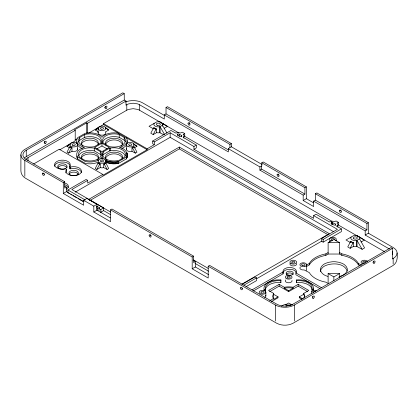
<?xml version="1.0" encoding="UTF-8"?>
<svg xmlns="http://www.w3.org/2000/svg" width="418" height="418" viewBox="0 0 418 418"><rect width="100%" height="100%" fill="white"/><g stroke="black" fill="none" stroke-linecap="round" stroke-linejoin="round"><path stroke-width="0.63" d="M104.981 159.948L105.629 160.277L105.629 162.111C109.61 163.924 114.182 164.237 118.446 163.401L126.403 158.897C129.235 153.84 124.914 148.056 119.48 147.418A13.23 7.639 0 0 0 126.403 137.773M126.905 152.643L127.187 155.125L126.403 157.064L118.446 161.567C114.182 162.409 109.61 162.095 105.629 160.277M313.328 290.834L313.495 288.378A14.797 8.543 0 0 0 298.692 279.835L296.555 279.929L296.508 280.718L297.109 280.666A13.454 7.77 0 0 1 312.053 289.293L311.964 291.477L312.053 291.121M312.11 289.622A13.454 7.77 0 0 0 297.109 282.495L296.508 282.547L296.555 281.763M320.407 271.679L321.123 269.182L323.187 266.95A13.454 7.77 0 0 1 325.669 265.519C332.623 262.713 344.395 262.917 347.285 271.172M105.472 144.414C108.314 138.337 120.41 138.337 122.652 144.879M103.168 151.854L102.692 153.484A11.438 6.604 0 0 0 107.4 159.76A11.438 6.604 0 0 0 119.214 160.256L124.214 157.372A11.438 6.604 0 0 0 123.347 150.553A11.438 6.604 0 0 0 112.473 147.831L109.605 148.139L103.168 151.854L102.812 155.809A11.438 6.604 0 0 0 102.614 156.651M105.498 158.171C108.565 152.319 120.165 152.304 122.626 158.641M304.247 297.977A15.696 9.06 0 0 0 303.886 294.627L303.724 293.384L308.808 290.447L298.186 284.313L293.102 287.25L292.532 287.156A15.696 9.06 0 0 0 286.727 286.947L284.245 287.25L279.161 284.313L268.539 290.447L273.623 293.384L273.461 293.708A15.696 9.06 0 0 0 273.461 298.17L273.623 299.408L278.048 296.853L278.048 297.768L271.334 301.644M273.623 293.384L273.461 294.627A15.696 9.06 0 0 0 273.006 297.417M303.829 298.28L304.247 297.062A15.696 9.06 0 0 0 303.886 293.708L303.724 293.384M98.042 144.894C101.224 135.411 76.907 136.258 82.367 145.605M71.985 151.279L71.985 147.617A3.924 2.268 0 0 1 70.198 146.587L69.67 146.911L66.979 152.225L68.568 153.14L71.985 151.279A3.924 2.268 0 0 0 76.107 151.044A3.924 2.268 0 0 0 77.57 148.808M100.236 167.592L100.236 163.929A3.924 2.268 0 0 1 98.455 162.9L97.927 163.224L95.236 168.538L96.819 169.452L100.236 167.592A3.924 2.268 0 0 0 103.706 167.592L107.123 169.452L108.711 168.538L106.02 163.224L105.493 162.9A3.924 2.268 0 0 1 103.706 163.929L103.706 167.592M156.609 132.637L156.609 128.974A4.483 2.592 0 0 1 154.185 127.574L153.552 127.945L150.799 133.217L153.176 134.591L156.609 132.637A4.483 2.592 0 0 0 159.77 132.694L163.663 134.727M353.565 246.343L353.565 242.68A4.483 2.592 0 0 1 351.136 241.28L350.503 241.651L347.75 246.928L350.127 248.302L353.565 246.343A4.483 2.592 0 0 0 356.721 246.406L362.15 249.321L364.574 247.916L359.527 238.835A4.483 2.592 0 0 0 359.527 237.168L356.721 235.548A4.483 2.592 0 0 0 353.837 235.548L345.984 239.984L350.624 242.665M153.176 134.591L155.971 129.34L156.609 128.974M350.127 248.302L352.923 243.046L353.565 242.68M68.568 153.14L71.426 147.925L71.985 147.617M96.819 169.452L99.677 164.237L100.236 163.929M154.185 123.305L154.08 123.462A4.483 2.592 0 0 0 155.156 126.126A4.483 2.592 0 0 0 159.77 126.743L162.576 125.123A4.483 2.592 0 0 0 162.576 123.462L159.77 121.842A4.483 2.592 0 0 0 156.886 121.842L149.033 126.278L153.667 128.953M351.136 237.011L351.031 237.168A4.483 2.592 0 0 0 352.108 239.833A4.483 2.592 0 0 0 356.721 240.454L359.423 238.991M331.223 222.794L331.223 223.442L333.783 224.952A1.123 0.648 0 0 0 335.367 224.952A1.123 0.648 0 0 0 335.367 224.032L332.195 222.47L331.223 222.794L331.223 224.017M319.754 288.524L295.866 274.736L295.918 272.844A6.725 3.882 0 0 0 291.017 267.551A6.725 3.882 0 0 0 282.976 271.36L283.08 273.811L253.151 291.069M69.665 147.92L66.979 146.274L70.548 143.755M105.597 132.072A3.924 2.268 0 0 1 101.846 135.202A3.924 2.268 0 0 1 98.455 131.936L95.236 129.961L98.8 127.443M69.519 144.654L66.979 146.274M98.246 127.992L95.236 129.961M105.493 128.274L106.02 127.95L108.711 129.961L105.493 131.936M133.744 144.586L134.272 144.262L136.963 146.274L134.282 147.92M361.079 241.996L364.397 240.063L359.423 237.011M306.634 264.975L309.336 263.418A25.785 14.886 0 0 1 325.894 253.862L328.12 252.566M306.634 266.438L309.336 264.881A25.785 14.886 0 0 1 325.894 255.325L328.12 254.034L339.604 254.034L341.83 255.325A25.785 14.886 0 0 1 358.383 264.881L360.002 265.817M84.081 201.8L66.462 191.627L66.462 187.144L64.717 188.152L64.717 181.741L26.266 159.545A11.438 6.604 0 0 1 26.266 150.208L124.256 93.637L124.256 100.043L26.266 156.614A11.438 6.604 0 0 0 24.448 157.983M228.4 149.921L166.019 113.905L164.274 114.908L164.274 119.031L139.476 104.714A8.971 5.178 0 0 0 137.7 103.915L133.133 103.194L128.566 103.915A8.971 5.178 0 0 0 126.79 104.714L125.996 105.169L125.996 101.051L87.508 123.273L86.714 122.814L74.42 129.914L75.214 130.369L75.214 140.897L71.347 143.128M25.859 159.619A8.971 5.178 0 0 1 28.011 157.623L75.214 130.369M33.581 164.018L59.204 149.226L102.807 174.4L102.807 175.314L147.12 149.728L147.12 148.813L103.518 123.639L103.518 124.559L147.12 149.728M74.979 140.119L77.215 138.828M103.518 123.639L126.79 110.206A8.971 5.178 0 0 1 128.566 109.406L133.133 108.685L137.7 109.406A8.971 5.178 0 0 1 139.476 110.206L178.502 132.736M79.733 137.465L84.734 134.575A11.438 6.604 0 0 1 96.548 135.077A11.438 6.604 0 0 1 101.25 141.352L100.775 142.982L94.29 146.728L91.469 147A11.438 6.604 0 0 1 80.601 144.283A11.438 6.604 0 0 1 79.733 137.465L79.733 140.213A11.438 6.604 0 0 0 78.615 142.214M59.758 149.822L70.245 143.766M88.611 133.164L103.518 124.559M79.733 140.213L84.734 137.323A11.438 6.604 0 0 1 101.339 142.836M101.971 143.207L94.677 147.418L101.971 151.629L109.265 147.418L101.971 143.207L101.971 145.955L96.924 148.871M166.019 113.905L166.019 107.494L167.446 106.674L231.358 143.573L231.358 146.775L262.107 164.53M103.168 154.597L109.605 150.882L111.752 150.652A11.438 6.604 0 0 1 125.296 156.008M124.256 93.637L122.824 92.812L24.84 149.383A13.454 7.77 0 0 0 24.84 160.366L63.29 182.567L64.717 181.741M164.138 128.289L167.466 126.367L162.471 123.305L162.471 125.087M103.706 163.929L104.27 164.237L106.02 163.224M131.963 151.279L131.963 147.617L132.522 147.925L134.272 146.911L136.963 152.225L135.38 153.14L131.963 151.279A3.924 2.268 0 0 1 127.736 151.002A3.924 2.268 0 0 1 126.435 148.662M69.566 193.696L67.888 192.729L67.888 189.981L86.124 179.453L87.707 180.372L87.707 183.115L102.807 174.4M193.936 146.499L193.936 149.247L196.314 147.873L196.314 145.124L193.936 146.499L170.152 132.767L154.299 141.921L154.299 144.67L152.711 143.755L152.711 141.007L170.946 130.479L175.983 133.159A3.365 1.944 0 0 1 180.477 133.023L182.363 132.219L184.74 133.593L184.74 136.341L332.049 221.388M63.29 182.567L63.29 193.461L66.462 191.627M87.707 180.372L71.849 189.521L103.643 207.877L103.643 210.625L110.409 214.533M147.12 148.813L154.299 144.67M75.24 192.144L170.152 137.344L333.47 231.635M184.74 133.593L183.105 134.539L183.356 134.68A3.365 1.944 0 0 1 183.115 137.276L196.314 145.124M183.648 136.968L184.74 136.341M63.29 193.461L83.663 205.222L83.663 200.279L86.834 198.451L96.981 204.308L96.981 210.165L110.362 217.893M242.059 284.036L329.311 233.662L179.317 147.068L88.689 199.391L110.681 212.088M89.818 200.572L179.317 148.897L328.182 234.843M83.663 200.279L93.81 206.137L96.981 204.308M93.81 206.137L93.81 211.999L96.981 210.165M96.621 209.721A3.365 1.944 0 0 0 100.869 209.481L103.643 207.877M100.357 212.469A3.365 1.944 0 0 0 100.869 212.224L103.643 210.625M93.81 211.999L110.54 221.655L110.54 209.846L111.967 209.021L193.623 256.166L193.623 262.572L195.363 261.563L195.363 266.966L208.619 274.616M166.019 107.494L229.931 144.393L231.358 143.573M229.931 144.393L229.931 147.596L231.358 146.775M164.274 114.908L228.343 151.901L228.343 148.698L229.931 147.596M228.343 148.698L259.897 166.913L261.799 165.998L261.799 162.795L263.225 161.97L306.352 186.867L306.352 198.675L313.51 202.814M259.897 166.913L259.897 170.116L261.642 169.112L304.926 194.098L304.926 187.692L261.799 162.795M304.926 187.692L306.352 186.867M110.54 209.846L192.191 256.986L193.623 256.166M259.897 170.116L303.181 195.107L304.926 194.098M303.181 195.107L303.181 200.509L306.352 198.675M315.391 193.733L366.936 223.494L366.936 229.9L315.391 200.144L315.391 193.733L316.818 192.912L368.362 222.669L368.362 233.197L393.16 247.513A13.454 7.77 0 0 1 393.16 258.496L393.16 263.993M192.191 256.986L192.191 268.795L195.363 266.966M303.181 200.509L313.646 206.549L313.646 201.147L315.391 200.144M192.191 268.795L208.206 278.043L208.206 266.235L209.632 265.409L276.784 304.179A11.438 6.604 0 0 0 292.955 304.179L390.94 247.608L392.366 248.428L392.366 258.956L393.16 258.496M193.936 149.247L313.646 218.358L313.646 215.615L316.024 214.241L329.473 222.005L329.818 221.744A3.365 1.944 0 0 1 334.572 221.744L335.999 220.923L338.381 222.292L338.381 225.041L361.455 238.364M338.381 222.292L336.95 223.118A3.365 1.944 0 0 1 336.95 225.866L336.506 226.065L341.391 228.886L341.391 231.629L323.156 242.158L321.573 241.243L256.673 278.712M337.43 225.589L338.381 225.041M241.86 284.522L254.98 276.946L256.568 277.86L256.568 280.603L246.066 286.664M321.573 241.243L321.573 238.495L337.43 229.341L313.646 215.615M243.856 285.196L256.568 277.86M321.573 238.495L323.156 239.415L341.391 228.886M328.12 254.034L328.12 242.68L333.862 239.368L339.604 242.68L339.604 254.034M366.936 223.494L368.362 222.669M252.017 289.888L283.08 271.977M313.646 201.147L365.191 230.908L366.936 229.9M365.191 230.908L365.191 235.026L368.362 233.197M269.657 291.633L279.161 286.142L288.671 291.639L298.186 286.142L307.69 291.633M269.667 300.777L273.623 298.494M284.245 287.25L284.245 288.164L288.671 290.719L293.102 288.164L293.102 287.25M281.418 306.258L284.245 304.628L284.815 304.722A15.696 9.06 0 0 0 292.532 304.722M285.353 304.905L288.671 302.987L291.994 304.905M302.094 299.387L299.298 297.768L299.298 296.853L303.724 294.298M300.406 267.018A3.365 1.944 0 0 0 300.584 269.176A3.365 1.944 0 0 0 304.1 269.903L309.336 272.62A25.785 14.886 0 0 0 325.894 282.176L328.12 283.472L328.12 273.581L333.862 276.899L339.604 273.581L339.604 277.907M208.206 266.235L275.352 304.999A13.454 7.77 0 0 0 294.382 304.999L392.366 248.428M339.008 276.659L342.049 275.645A13.454 7.77 0 0 0 344.536 274.213L346.292 272.458L347.201 270.498A13.454 7.77 0 0 0 347.201 268.471L346.292 266.512L344.536 264.756A13.454 7.77 0 0 0 342.049 263.319L339.008 262.305L335.617 261.783A13.454 7.77 0 0 0 332.106 261.783L328.71 262.305L325.669 263.319A13.454 7.77 0 0 0 323.187 264.756L321.432 266.512L320.522 268.471A13.454 7.77 0 0 0 320.522 270.498L321.432 272.458L323.187 274.213A13.454 7.77 0 0 0 325.669 275.645L327.911 276.45M284.245 288.164L284.815 288.07A15.696 9.06 0 0 1 292.532 288.07L293.102 288.164M311.964 289.648L313.328 289.611M328.12 242.68L339.604 242.68M328.12 273.581L339.604 273.581M280.859 279.94L280.87 282.552L280.347 282.505A13.454 7.77 0 0 0 265.404 291.132L265.514 291.545L265.404 289.303A13.454 7.77 0 0 1 280.347 280.671L280.87 280.718L280.859 279.94L278.764 279.841A14.797 8.543 0 0 0 263.962 288.389L264.134 290.871M264.134 289.648L265.514 289.716M94.29 148.108L91.469 147.831A11.438 6.604 0 0 0 80.601 150.553A11.438 6.604 0 0 0 79.733 157.372L84.734 160.256A11.438 6.604 0 0 0 96.548 159.76A11.438 6.604 0 0 0 101.25 153.484L100.775 151.854L94.29 148.108L94.29 150.856L100.775 154.597L101.13 155.809A11.438 6.604 0 0 1 101.25 156.227M94.29 150.856L92.19 150.652A11.438 6.604 0 0 0 78.652 156.008M363.237 263.967L362.824 263.868A3.365 1.944 0 0 1 361.068 262.143A3.365 1.944 0 0 1 362.871 260.44L363.482 260.299A3.365 1.944 0 0 1 367.662 261.611M164.624 115.572L142.648 102.88A13.454 7.77 0 0 0 125.416 102.013M365.191 235.026L389.424 249.018M124.256 100.043L125.996 101.051M362.019 238.688L384.424 251.626M181.532 135.448A1.123 0.648 0 0 1 181.532 136.362A1.123 0.648 0 0 1 179.949 136.362L177.566 134.988A1.123 0.648 0 0 1 177.566 134.073A1.123 0.648 0 0 1 179.155 134.073L181.532 135.448L181.532 136.665M153.552 127.945L155.971 129.34M350.503 241.651L352.923 243.046M152.711 141.007L154.299 141.921M339.604 252.566L341.83 253.862A25.785 14.886 0 0 1 358.383 263.418L361.622 265.284M124.214 137.465A11.438 6.604 0 0 1 123.347 144.283A11.438 6.604 0 0 1 112.473 147L109.652 146.728L103.168 142.982L102.692 141.352A11.438 6.604 0 0 1 107.4 135.077A11.438 6.604 0 0 1 119.214 134.575L124.214 137.465L124.214 140.213A11.438 6.604 0 0 1 125.196 141.801M105.143 127.443L106.02 127.95M133.394 143.755L134.272 144.262M108.711 129.961L106.172 128.342M136.963 146.274L134.424 144.654M102.603 142.836A11.438 6.604 0 0 1 119.214 137.323L124.214 140.213M101.971 145.955L107.024 148.871M295.866 272.902L321.421 287.657M69.67 146.911L71.426 147.925M97.927 163.224L99.677 164.237M118.681 133.311A13.23 7.639 0 0 0 101.971 137.308A13.23 7.639 0 0 0 85.131 133.342L77.591 137.694A13.23 7.639 0 0 0 84.462 147.418A13.23 7.639 0 0 0 77.262 156.593L85.262 161.526L86.082 161.682A13.23 7.639 0 0 0 98.967 159.948M76.698 155.956A13.23 7.639 0 0 0 77.539 158.897L85.262 163.354A13.23 7.639 0 0 0 98.314 162.111M299.298 296.853L302.616 298.771M69.613 166.474L70.548 167.017A7.848 4.53 0 0 1 81.442 170.56A7.848 4.53 0 0 1 72.601 175.664A7.848 4.53 0 0 1 66.462 169.374L65.527 168.835A7.848 4.53 0 0 1 54.633 165.293A7.848 4.53 0 0 1 63.473 160.188A7.848 4.53 0 0 1 69.613 166.474L69.613 168.308L70.548 168.846A7.848 4.53 0 0 1 81.479 172.582M273.623 294.298L278.048 296.853M193.571 259.944L208.232 268.408M64.764 186.167L66.462 187.144M193.111 260.262L195.363 261.563M96.673 206.173A1.123 0.648 0 0 1 96.903 206.278L99.28 207.647L99.28 208.869M67.888 189.981L85.22 199.987M195.034 263.387L208.572 271.204M96.746 208.012L97.697 208.566A1.123 0.648 0 0 0 99.28 208.566A1.123 0.648 0 0 0 99.28 207.647M70.684 194.344L71.802 194.987M72.92 195.634L76.834 197.892M77.952 198.54L83.543 201.769M356.998 235.611L361.518 238.38M160.042 121.899L165.042 124.966M134.272 146.911L133.744 146.587A3.924 2.268 0 0 1 131.963 147.617M97.927 127.95L98.455 128.274M69.67 144.262L70.198 144.586M82.947 146.133L82.492 145.746M103.267 158.824L101.971 157.529A13.23 7.639 0 0 1 100.675 158.824M362.15 249.321L356.998 240.392L356.998 246.343M162.471 125.285L166.996 133.102M164.567 134.502L160.042 126.685L160.042 132.637M132.522 147.925L135.38 153.14M104.27 164.237L107.123 169.452M283.08 273.811L282.976 273.189A6.725 3.882 0 0 1 289.042 269.328A6.725 3.882 0 0 1 296.299 272.431M280.859 281.769L280.87 282.552M397.1 253.005C397.685 257.608 397.204 263.434 392.533 265.806L293.117 323.203C288.08 325.868 281.654 325.868 276.617 323.203L25.467 178.204C22.854 176.73 20.973 173.935 20.9 170.894L20.9 154.874M358.383 263.418L358.383 264.881M356.721 240.454L356.721 246.406M341.83 253.862L341.83 255.325M335.367 224.032L335.367 225.255M333.862 276.899L333.862 280.603M332.754 222.559L332.754 224.388M332.488 222.491L332.488 224.325M332.195 222.47L332.195 224.304M331.908 222.491L331.908 224.325M331.636 222.559L331.636 223.776M331.401 222.663L331.401 223.881M325.894 253.862L325.894 255.325M323.156 239.415L323.156 242.158M309.336 263.418L309.336 264.881M306.65 264.756L306.65 269.516A3.365 1.944 0 0 1 306.169 270.483M298.186 284.313L298.186 286.142M296.555 279.929L296.508 282.547M294.382 304.999L294.382 321.019M288.671 290.719L288.671 291.639M279.161 284.313L279.161 286.142M275.352 304.999L275.352 321.019M265.874 292.276A3.365 1.944 0 0 1 260.832 293.959A3.365 1.944 0 0 1 260.832 290.594A3.365 1.944 0 0 1 265.874 292.276L265.874 295.939M261.642 165.904L261.642 169.112M179.317 147.068L179.317 148.897M179.155 134.073L179.155 136.514M177.389 134.204L177.389 135.427M170.152 132.767L170.152 137.344M162.576 123.462L162.576 126.314M159.77 126.743L159.77 132.694M139.476 104.714L139.476 110.206M127.244 154.127L127.244 156.457M127.187 153.625L127.187 156.954M127.077 153.129L127.077 154.963M127.077 155.621L127.077 157.45M126.905 156.107L126.905 157.941M126.79 104.714L126.79 110.206M126.68 156.593L126.68 158.422M126.403 157.064L126.403 158.897M126.299 144.67L126.299 149.247M119.214 134.575L119.214 137.323M118.446 161.567L118.446 163.401M117.86 161.682L117.86 163.516M117.024 161.813L117.024 163.642M116.178 161.912L116.178 163.741M115.321 161.975L115.321 163.809M114.454 162.006L114.454 163.84M113.591 162.006L113.591 163.84M112.724 161.975L112.724 163.809M111.867 161.912L111.867 163.741M111.021 161.813L111.021 163.642M110.608 148.014L110.608 150.762M110.18 161.682L110.18 163.516M109.605 148.139L109.605 150.882M109.364 161.526L109.364 163.354M108.565 161.332L108.565 163.161M107.787 161.113L107.787 162.942M107.034 160.862L107.034 162.691M106.318 160.585L106.318 162.414M102.353 157.978L102.353 159.195M101.971 157.529L101.971 158.746M100.869 209.481L100.869 212.224M100.775 151.854L100.775 154.597M98.047 128.363L98.047 132.94M96.903 206.278L96.903 208.107M87.508 123.273L87.508 133.18M86.714 122.814L86.714 133.342M84.734 134.575L84.734 137.323M77.643 144.67A3.924 2.268 0 0 1 71.755 146.634A3.924 2.268 0 0 1 71.755 142.71A3.924 2.268 0 0 1 77.643 144.67L77.643 149.247M77.539 157.064L77.539 158.897M70.548 167.017L70.548 168.846M66.462 169.374L66.462 171.208A7.848 4.53 0 0 0 65.819 172.864M28.011 157.623L28.011 160.826M26.266 150.208L26.266 156.614M24.84 160.366L24.84 176.386M329.995 242.079A3.365 1.944 0 0 1 329.609 240.726M335.821 240.136A3.365 1.944 0 0 1 336.265 240.977M126.905 140.558A13.23 7.639 0 0 1 127.077 143.536M126.074 145.443A13.23 7.639 0 0 1 121.727 148.5M82.289 148.531A13.23 7.639 0 0 1 77.675 145.177M76.949 143.792A13.23 7.639 0 0 1 76.713 141.874M57.862 167.634A4.708 2.717 0 0 1 62.564 165.622A4.708 2.717 0 0 1 67.026 167.806M69.116 174.134A4.708 2.717 0 0 1 73.976 172.122A4.708 2.717 0 0 1 78.333 174.484M331.228 240.956A3.365 1.944 0 0 1 330.11 238.197A3.365 1.944 0 0 1 334.959 237.737A3.365 1.944 0 0 1 335.44 240.554M332.911 240.183A1.567 0.904 0 0 1 331.364 239.117A1.567 0.904 0 0 1 333.444 238.422A1.567 0.904 0 0 1 334.269 239.728M365.275 263A1.682 0.972 0 0 1 362.808 262.41A1.682 0.972 0 0 1 364.433 261.187A1.682 0.972 0 0 1 366.058 262.41M106.883 159.922A8.632 4.985 0 0 1 113.21 152.157A8.632 4.985 0 0 1 121.946 159.101M82.001 159.101A8.632 4.985 0 0 1 90.732 152.157A8.632 4.985 0 0 1 97.06 159.922M106.099 145.187A8.632 4.985 0 0 1 114.835 138.243A8.632 4.985 0 0 1 121.163 146.007M81.327 144.571A8.632 4.985 0 0 1 89.651 140.056A8.632 4.985 0 0 1 98.449 144.257M81.327 158.485A8.632 4.985 0 0 1 89.651 153.97A8.632 4.985 0 0 1 98.449 158.171M392.309 251.667A8.971 5.178 0 0 1 392.309 254.348M337.488 226.269A3.365 1.944 0 0 1 337.937 227.24M69.947 167.77A7.848 4.53 0 0 1 69.613 168.308M54.565 166.364A7.848 4.53 0 0 1 62.162 161.98A7.848 4.53 0 0 1 70.224 166.082M64.759 182.953A6.725 3.882 0 0 1 66.462 189.155M64.759 184.782A6.725 3.882 0 0 1 68.348 187.635M183.737 137.768A3.365 1.944 0 0 1 183.988 138.149M151.05 235.742A1.343 0.779 60 0 1 150.605 234.817M44.491 174.332A1.343 0.779 60 0 1 43.822 173.167M341.281 211.189A1.343 0.779 60 0 1 340.931 210.588M340.837 210.264A1.343 0.779 60 0 1 340.806 209.961M278.999 175.231A1.343 0.779 60 0 1 278.654 174.63M278.56 174.311A1.343 0.779 60 0 1 278.524 174.008M189.96 123.827A1.343 0.779 60 0 1 189.61 123.221M189.516 122.902A1.343 0.779 60 0 1 189.485 122.599M105.514 106.297A1.343 0.779 -60 0 1 104.594 107.64M44.783 141.357A1.343 0.779 -60 0 1 44.115 142.522M312.805 296.472A1.343 0.779 -60 0 1 312.455 297.073M373.624 261.088A1.343 0.779 -60 0 1 372.95 262.253M242.774 288.843A1.343 0.779 60 0 1 242.524 288.666M242.294 288.42A1.343 0.779 60 0 1 241.949 287.819M273.247 298.536A15.696 9.06 0 0 1 273.1 297.977M312.037 293.358A3.365 1.944 0 0 1 312.533 290.86A3.365 1.944 0 0 1 316.881 290.735M313.474 292.731A1.567 0.904 0 0 1 313.725 291.639A1.567 0.904 0 0 1 315.621 291.492M291.973 280.457A3.365 1.944 0 0 1 291.586 281.805L291.471 281.915A3.365 1.944 0 0 1 285.875 281.915L285.76 281.805A3.365 1.944 0 0 1 285.656 279.976M286.006 306.201A3.365 1.944 0 0 1 290.353 305.699M265.618 295.197A3.365 1.944 0 0 1 264.73 297.397M286.236 274.485A3.59 2.069 0 0 1 289.705 272.949A3.59 2.069 0 0 1 293.17 274.485M296.571 263.612A3.365 1.944 0 0 1 292.94 265.926A3.365 1.944 0 0 1 290.165 263.246M313.312 288.869A14.797 8.543 0 0 1 313.495 290.207M304.915 266.423L304.1 266.606A3.365 1.944 0 0 1 299.925 264.688A3.365 1.944 0 0 1 304.215 262.859L305.02 263.058A3.365 1.944 0 0 1 304.915 266.423M100.012 130.322A3.924 2.268 0 0 0 105.895 128.363A3.924 2.268 0 0 0 100.012 126.398A3.924 2.268 0 0 0 100.012 130.322M101.187 129.146A1.567 0.904 0 0 0 103.544 128.363A1.567 0.904 0 0 0 101.187 127.574A1.567 0.904 0 0 0 101.187 129.146M128.044 146.556A3.924 2.268 0 0 0 134.141 144.821A3.924 2.268 0 0 0 128.488 142.637A3.924 2.268 0 0 0 128.044 146.556M129.439 145.459A1.567 0.904 0 0 0 131.795 144.67A1.567 0.904 0 0 0 129.439 143.886A1.567 0.904 0 0 0 129.439 145.459M60.056 168.862A4.708 2.717 0 0 0 67.115 166.505A4.708 2.717 0 0 0 60.056 164.154A4.708 2.717 0 0 0 60.056 168.862M71.311 175.361A4.708 2.717 0 0 0 78.375 173.005A4.708 2.717 0 0 0 71.311 170.654A4.708 2.717 0 0 0 71.311 175.361M302.444 265.566A1.682 0.972 0 0 0 304.968 264.725A1.682 0.972 0 0 0 302.444 263.883A1.682 0.972 0 0 0 302.444 265.566M157.32 125.301A2.017 1.165 0 0 0 160.345 124.292A2.017 1.165 0 0 0 157.32 123.284A2.017 1.165 0 0 0 157.32 125.301M72.936 145.459A1.567 0.904 0 0 0 75.287 144.67A1.567 0.904 0 0 0 72.936 143.886A1.567 0.904 0 0 0 72.936 145.459M99.792 162.868A3.924 2.268 0 0 0 105.89 161.134A3.924 2.268 0 0 0 100.236 158.95A3.924 2.268 0 0 0 99.792 162.868M101.187 161.766A1.567 0.904 0 0 0 103.544 160.982A1.567 0.904 0 0 0 101.187 160.198A1.567 0.904 0 0 0 101.187 161.766M339.379 210.787A1.343 0.779 60 0 0 340.806 212.563A1.343 0.779 60 0 0 340.806 210.662A1.343 0.779 60 0 0 339.379 210.787M188.058 123.425A1.343 0.779 60 0 0 189.485 125.196A1.343 0.779 60 0 0 189.485 123.294A1.343 0.779 60 0 0 188.058 123.425M277.097 174.834A1.343 0.779 60 0 0 278.524 176.605A1.343 0.779 60 0 0 278.524 174.703A1.343 0.779 60 0 0 277.097 174.834M106.266 108.283A1.343 0.779 -60 0 0 106.694 106.203A1.343 0.779 -60 0 0 105.101 107.614A1.343 0.779 -60 0 0 106.266 108.283M45.541 143.343A1.343 0.779 -60 0 0 45.964 141.263A1.343 0.779 -60 0 0 44.376 142.674A1.343 0.779 -60 0 0 45.541 143.343M42.359 173.689A1.343 0.779 60 0 0 43.785 175.461A1.343 0.779 60 0 0 43.785 173.559A1.343 0.779 60 0 0 42.359 173.689M149.148 235.339A1.343 0.779 60 0 0 150.574 237.116A1.343 0.779 60 0 0 150.574 235.214A1.343 0.779 60 0 0 149.148 235.339M240.392 288.023A1.343 0.779 60 0 0 241.818 289.794A1.343 0.779 60 0 0 241.818 287.892A1.343 0.779 60 0 0 240.392 288.023M313.652 298.138A1.343 0.779 -60 0 0 314.08 296.054A1.343 0.779 -60 0 0 312.486 297.464A1.343 0.779 -60 0 0 313.652 298.138M374.382 263.079A1.343 0.779 -60 0 0 374.805 260.994A1.343 0.779 -60 0 0 373.217 262.405A1.343 0.779 -60 0 0 374.382 263.079M286.994 278.853A3.365 1.944 0 0 0 292.036 277.171A3.365 1.944 0 0 0 286.994 275.493A3.365 1.944 0 0 0 286.994 278.853M287.887 277.96A1.567 0.904 0 0 0 290.244 277.171A1.567 0.904 0 0 0 287.887 276.387A1.567 0.904 0 0 0 287.887 277.96M261.725 293.06A1.567 0.904 0 0 0 264.082 292.276A1.567 0.904 0 0 0 261.725 291.492A1.567 0.904 0 0 0 261.725 293.06M287.908 274.987A3.59 2.069 0 0 0 293.29 273.189A3.59 2.069 0 0 0 287.908 271.397A3.59 2.069 0 0 0 287.908 274.987M353.853 238.824A2.017 1.165 0 0 0 357.228 238.302A2.017 1.165 0 0 0 354.757 236.875A2.017 1.165 0 0 0 353.853 238.824M291.592 263.842A3.365 1.944 0 0 0 296.634 262.159A3.365 1.944 0 0 0 291.592 260.477A3.365 1.944 0 0 0 291.592 263.842M292.485 262.943A1.567 0.904 0 0 0 294.842 262.159A1.567 0.904 0 0 0 292.485 261.375A1.567 0.904 0 0 0 292.485 262.943"/></g></svg>
